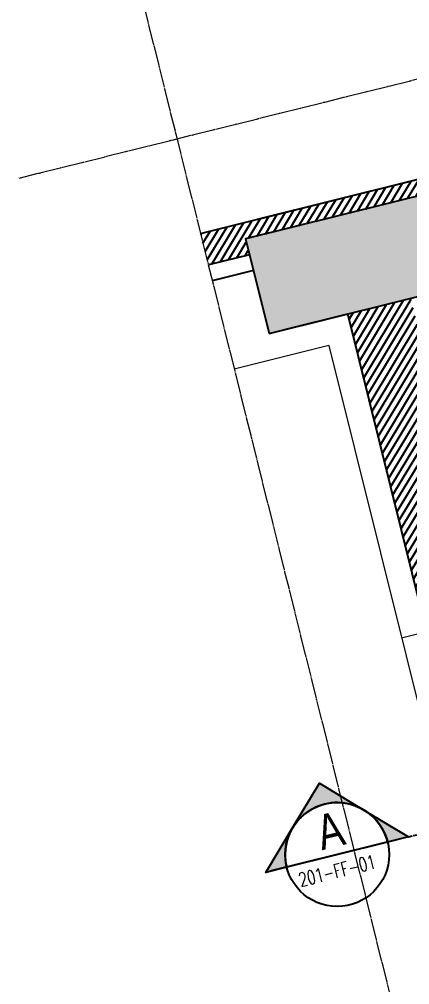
# Model space of a CAD drawing. Header units: inches. Extents: x 122939 to 389145, y 29603 to 529479.
# Drawn here: x 337175 to 338376, y 494745 to 497716 of the extents above; entities that cross this region are included whole.
import ezdxf
from ezdxf.enums import TextEntityAlignment as Align

# ---------------------------------------------------------------- set-up
doc = ezdxf.new("R2010")
doc.units = ezdxf.units.IN
doc.header["$MEASUREMENT"] = 0
doc.set_wipeout_variables(frame=1)
for name, pattern in [('ACAD_ISO04W100', [30, 24, -3, 0, -3]), ('ACAD_ISO10W100', [18, 12, -3, 0, -3]), ('PHANTOM-Z', [69.2, 60, -1.4, 2.5, -1.4, 2.5, -1.4])]:
    doc.linetypes.add(name, pattern=pattern)
for name, color, linetype in [('0 toilet wall finishing', 8, 'Continuous'), ('A-AXIS', 1, 'Continuous'), ('A-WALL', 7, 'Continuous'), ('column', 3, 'Continuous'), ('CQ Wall hatch_CHB', 8, 'Continuous')]:
    doc.layers.add(name, color=color, linetype=linetype)
for name, color, linetype, lineweight in [('a-cut', 30, 'PHANTOM-Z', 18), ('A-GLAZ-IDEN', 3, 'Continuous', 18), ('A-WALL-TILE', 8, 'Continuous', 9), ('CUTTING LN', 162, 'ACAD_ISO10W100', 25), ('GRC', 41, 'Continuous', 0), ('GRC Hatch', 253, 'Continuous', 0)]:
    doc.layers.add(name, color=color, linetype=linetype, lineweight=lineweight)
doc.styles.add('ID-ARIAL', font='arial.ttf')
doc.styles.add('ID-ROMA', font='ROMANS.shx', dxfattribs={"width": 0.8})
doc.styles.add('TXT2', font='romans.shx', dxfattribs={"width": 0.9})

# ---------------------------------------------------------------- blocks, each defined once
blk = doc.blocks.new('XCROSS')
h = blk.add_hatch(color=6)
edge = h.paths.add_edge_path()
edge.add_arc((8059.8, -305.3), 160, 0, 180)
edge.add_line((7899.8, -305.3), (7833.5, -305.3))
edge.add_line((7833.5, -305.3), (7946.7, -192.1))
edge.add_line((7946.7, -192.1), (8059.8, -79))
edge.add_line((8059.8, -79), (8172.9, -192.1))
edge.add_line((8172.9, -192.1), (8286.1, -305.3))
edge.add_line((8286.1, -305.3), (8219.8, -305.3))
at = {"color": 181}
blk.add_line((8219.8, -305.3, 0), (7899.8, -305.3, 0), dxfattribs=at)
at = {"color": 181, "elevation": 0}
blk.add_lwpolyline([(8219.8, -305.3, 1), (7899.8, -305.3), (7833.5, -305.3), (7946.7, -192.1), (8059.8, -79), (8172.9, -192.1), (8286.1, -305.3)], format="xyb", close=True, dxfattribs=at)
at = {"color": 181}
blk.add_circle((8059.8, -305.3, 0), 160, dxfattribs=at)
at = {"layer": 'A-AXIS', "elevation": 0}
blk.add_lwpolyline([(8273.2, -305.3), (7846.4, -305.3)], dxfattribs=at)
at = {"layer": 'CUTTING LN', "linetype": 'ACAD_ISO04W100', "ltscale": 0.5}
blk.add_line((8286.1, -305.3, 0), (17078.1, -305.3, 0), dxfattribs=at)
at = {"color": 254, "transparency": 16777216, "style": 'ID-ARIAL', "width": 0.8}
blk.add_text('A', height=106.8, rotation=360, dxfattribs=at).set_placement((8017.3, -281.3, 0))
at = {"color": 0, "ltscale": 2, "transparency": 16777216, "style": 'ID-ROMA', "width": 0.7}
blk.add_text('201-FF-01', height=42.72, rotation=360, dxfattribs=at).set_placement((7927, -374.9, 0))
blk = doc.blocks.new('TAG-WIN')
at = {"color": 1}
blk.add_wipeout([(-3.341, 0), (3.341, 0), (4.504, 2.013), (3.341, 4), (-3.341, 4), (-4.496, 2)], dxfattribs=at)
at = {"color": 2, "style": 'TXT2', "width": 0.8}
blk.add_attdef('AW01', text='', height=2, dxfattribs=at).set_placement((0, 2), align=Align.MIDDLE)
blk = doc.blocks.new('floor plan')
at = {"layer": 'CQ Wall hatch_CHB'}
h = blk.add_hatch(dxfattribs=at)
h.set_pattern_fill('ANSI31', color=8, scale=150, angle=166.0286)
h.set_pattern_definition([(225, (-40481.279, -100842.32), (13.258252, -13.258252), [])])
h.paths.add_polyline_path([(-2961.7, -377.9), (-2961.7, -177.9), (-4411.7, -177.9), (-4411.7, -277.9), (-4281.7, -277.9), (-4281.7, -227.9), (-3681.9, -227.9), (-3681.7, -377.9)])
h = blk.add_hatch(dxfattribs=at)
h.set_pattern_fill('ANSI31,_O', color=8, scale=150, angle=166.0286)
h.set_pattern_definition([(225, (-40481.279, -100842.32), (13.258252, -13.258252), [])])
h.paths.add_polyline_path([(-3831.4, -4185.5), (-4031.4, -4185.5), (-4031.4, -5513.2), (-2681.6, -5513.2), (-2681.6, -5263.2), (-2781.6, -5263.2), (-2781.4, -5313.2), (-3356.7, -5313.2), (-3356.7, -5462.9), (-3781.4, -5462.9), (-3606.7, -5462.9), (-3606.7, -5313.2), (-3831.4, -5313.2), (-3831.4, -4285.5), (-3781.6, -4285.5), (-3781.6, -4185.5)])
h.paths.add_polyline_path([(-4031.4, -1485.5), (-3781.6, -1485.5), (-3781.7, -1385.5), (-3831.7, -1385.5), (-3831.4, -527.9), (-4031.4, -528.2)])
h.paths.add_polyline_path([(-3831.4, -2635.5), (-4031.4, -2635.5), (-4031.4, -3035.5), (-3781.6, -3035.5), (-3781.6, -2935.5), (-3831.4, -2935.5), (-3831.4, -2735.5), (-3781.7, -2735.5), (-3781.6, -2635.5)])
at = {"layer": 'GRC Hatch'}
h = blk.add_hatch(color=256, dxfattribs=at)
h.dxf.hatch_style = 1
h.paths.add_polyline_path([(-4281.4, -527.9), (-3681.4, -527.9), (-3681.4, -227.9), (-4281.4, -227.9)])
at = {"layer": 'A-WALL'}
for p, q in [((-4411.7, -177.9, 0), (-2961.7, -177.9, 0)), ((-4281.4, -277.9, 0), (-4411.7, -277.9, 0)), ((-4281.4, -327.9, 0), (-4411.7, -327.9, 0)), ((-4231.4, -527.9), (-4031.7, -527.9, 0)), ((-4031.7, -1485.5), (-4031.7, -527.9))]:
    blk.add_line(p, q, dxfattribs=at)
at = {"layer": 'A-WALL', "elevation": 0}
blk.add_lwpolyline([(-4231.4, -177.9), (-1806.4, -177.9), (-1806.4, -568.6), (-1956.4, -568.6), (-1956.4, -379.2), (-2118.6, -379.2)], dxfattribs=at)
at = {"layer": 'A-WALL-TILE'}
for p, q in [((-4111.7, -607.9), (-4411.7, -607.9)), ((-4111.7, -607.9), (-4111.7, -5593.2)), ((-3781.6, -1535.5), (-4111.6, -1535.5))]:
    blk.add_line(p, q, dxfattribs=at)
at = {"layer": 'column', "elevation": 0}
blk.add_lwpolyline([(-4281.4, -527.9), (-3681.4, -527.9), (-3681.4, -227.9), (-4281.4, -227.9)], close=True, dxfattribs=at)
blk.add_lwpolyline([(-4281.4, -527.9), (-3681.4, -527.9), (-3681.4, -227.9), (-4281.4, -227.9)], close=True, dxfattribs=at)
at = {"layer": 'A-GLAZ-IDEN', "xscale": 49.99999999999999, "yscale": 49.99999999999999, "zscale": 49.99999999999999}
blk.add_blockref('TAG-WIN', (-4056, -2388.4, 0), dxfattribs=at).add_auto_attribs({'AW01': 'GL-08'})

msp = doc.modelspace()

# ---------------------------------------------------------------- block references
at = {"layer": '0 toilet wall finishing', "rotation": 13.97142328298568}
msp.add_blockref('XCROSS', (330258.149, 493495.94, 0), dxfattribs=at)

# ---------------------------------------------------------------- next in the draw order: block references
at = {"layer": 'GRC', "rotation": 13.9714232829857}
msp.add_blockref('floor plan', (341970.824, 498294.599, 0), dxfattribs=at)

# ---------------------------------------------------------------- next in the draw order: linework, layer by layer
at = {"layer": 'a-cut'}
for p, q in [((337174.996, 497227.239, 0), (346568.626, 499564.358, 0)), ((337539.486, 497833.166, 0), (339233.244, 491025.407, 0))]:
    msp.add_line(p, q, dxfattribs=at)

doc.saveas('drawing.dxf')
